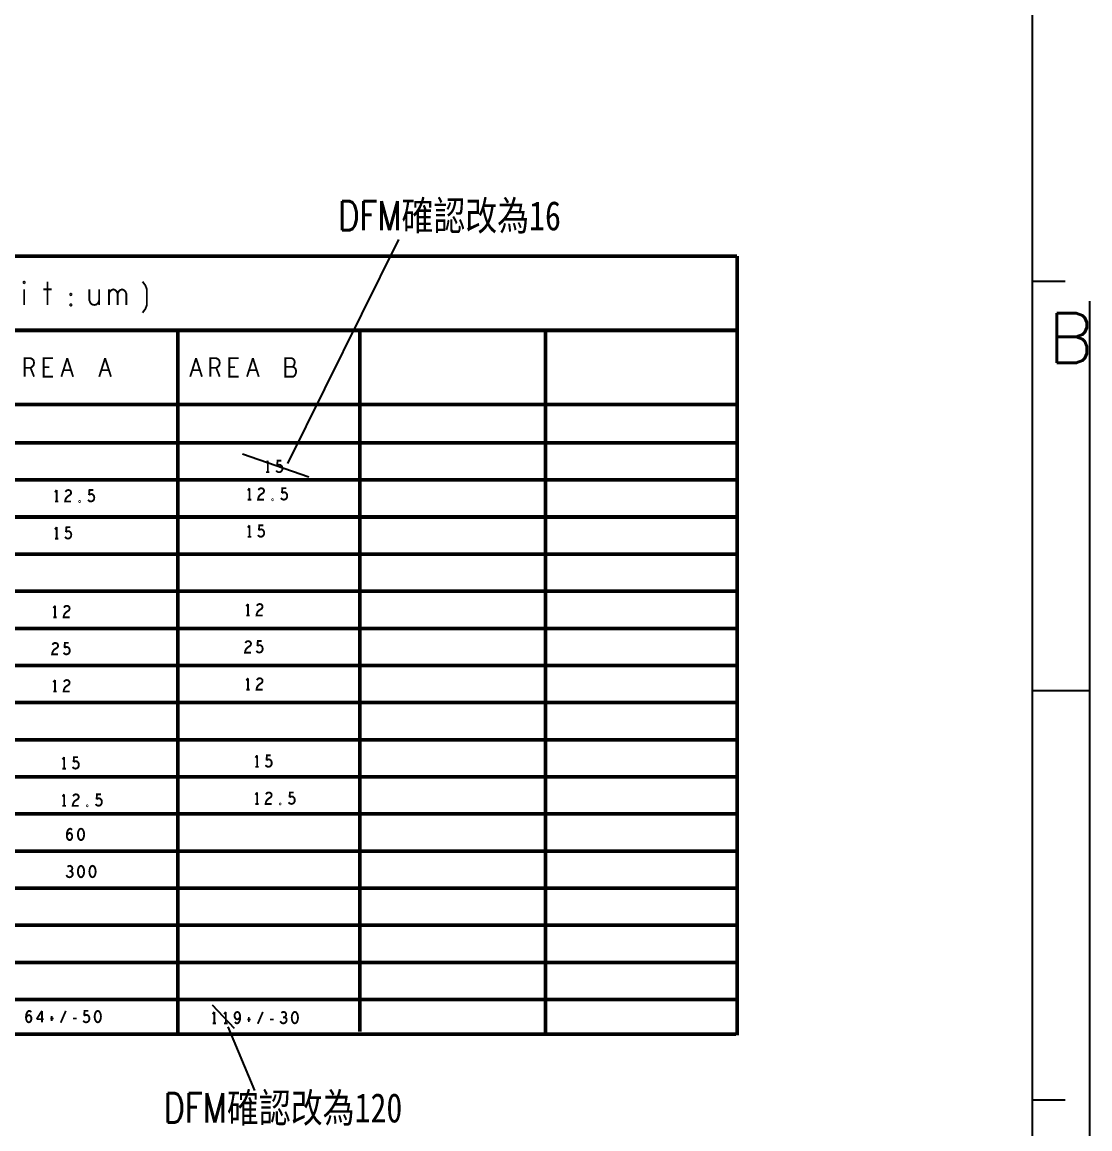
# Model space of a CAD drawing. Header units: millimetres. Extents: x 0 to 442, y 0 to 314.
# Drawn here: x 369.1 to 442.2, y 162.8 to 238.5 of the extents above; entities that cross this region are included whole.
import ezdxf

# ---------------------------------------------------------------- set-up
doc = ezdxf.new("R2010")
doc.units = ezdxf.units.MM
doc.header["$LTSCALE"] = 23.1
doc.linetypes.add('PHANTOM', pattern=[29.5, 9.5, -1.5, 3, -1.5, 3, -1.5, 9.5])
doc.layers.get('0').update_dxf_attribs({"linetype": 'CONTINUOUS'})
doc.layers.add('0PAPERF', color=2, linetype='PHANTOM', plot=False)
doc.layers.add('備注', color=1, linetype='CONTINUOUS')
doc.styles.add('SIMPLEX', font='simplex.shx')
doc.styles.get("Standard").update_dxf_attribs({"font": 'simplex.shx', "width": 0.8})

msp = doc.modelspace()

# ---------------------------------------------------------------- linework, layer by layer
for p, q in [((438.255, 5.646), (438.255, 304.883)), ((438.255, 220.827), (440.497, 220.827)), ((438.255, 192.809), (442.178, 192.809)), ((438.255, 164.791), (440.497, 164.791))]:
    msp.add_line(p, q)
for points, const_width in [([(418.043, 222.536), (294.197, 222.536)], 0.254), ([(418.043, 217.456), (418.043, 222.536)], 0.254), ([(370.877, 220.793), (370.877, 219.193)], 0.127), ([(377.377, 218.66), (377.576, 218.926), (377.676, 219.193), (377.676, 220.26), (377.576, 220.527), (377.377, 220.793)], 0.127), ([(369.277, 220.26), (369.277, 219.193)], 0.127), ([(370.598, 220.26), (371.155, 220.26)], 0.127), ([(373.739, 220.26), (373.739, 219.513), (373.819, 219.326), (373.938, 219.22), (374.077, 219.193), (374.216, 219.22), (374.336, 219.326), (374.415, 219.513)], 0.127), ([(374.415, 219.193), (374.415, 220.26)], 0.127), ([(375.08, 219.967), (375.14, 220.1), (375.24, 220.207), (375.379, 220.26), (375.518, 220.207), (375.618, 220.1), (375.677, 219.967), (375.677, 219.193)], 0.127), ([(375.08, 219.193), (375.08, 220.26)], 0.127), ([(375.677, 219.967), (375.737, 220.1), (375.837, 220.207), (375.976, 220.26), (376.115, 220.207), (376.215, 220.1), (376.274, 219.94), (376.274, 219.193)], 0.127), ([(366.663, 217.456), (379.784, 217.456), (392.232, 217.456), (404.932, 217.456), (418.043, 217.456)], 0.254), ([(379.784, 217.456), (379.784, 169.346)], 0.254), ([(392.232, 217.456), (392.232, 169.466)], 0.254), ([(404.932, 169.285), (404.932, 217.456)], 0.254), ([(418.043, 212.376), (418.043, 217.456)], 0.254), ([(369.314, 214.281), (369.314, 215.551), (369.716, 215.551), (369.844, 215.488), (369.925, 215.403), (369.957, 215.234), (369.925, 215.064), (369.828, 214.959), (369.716, 214.895), (369.314, 214.895)], 0.127), ([(371.253, 214.281), (370.609, 214.281), (370.609, 215.551), (371.253, 215.551)], 0.127), ([(371.824, 214.281), (372.226, 215.551)], 0.127), ([(372.226, 215.551), (372.628, 214.281)], 0.127), ([(374.415, 214.281), (374.817, 215.551)], 0.127), ([(374.817, 215.551), (375.219, 214.281)], 0.127), ([(380.638, 214.281), (381.04, 215.551)], 0.127), ([(381.04, 215.551), (381.442, 214.281)], 0.127), ([(382.014, 214.281), (382.014, 215.551), (382.416, 215.551), (382.544, 215.488), (382.625, 215.403), (382.657, 215.234), (382.625, 215.064), (382.528, 214.959), (382.416, 214.895), (382.014, 214.895)], 0.127), ([(383.953, 214.281), (383.309, 214.281), (383.309, 215.551), (383.953, 215.551)], 0.127), ([(384.524, 214.281), (384.926, 215.551)], 0.127), ([(384.926, 215.551), (385.328, 214.281)], 0.127), ([(387.646, 214.959), (387.71, 215.022), (387.758, 215.128), (387.791, 215.276), (387.758, 215.403), (387.694, 215.488), (387.581, 215.551), (387.147, 215.551), (387.147, 214.281), (387.678, 214.281), (387.791, 214.366), (387.855, 214.493), (387.887, 214.641), (387.855, 214.789), (387.758, 214.916), (387.646, 214.959), (387.147, 214.959)], 0.127), ([(369.716, 214.895), (369.957, 214.281)], 0.127), ([(370.995, 214.937), (370.609, 214.937)], 0.127), ([(372.484, 214.726), (371.969, 214.726)], 0.127), ([(375.074, 214.726), (374.56, 214.726)], 0.127), ([(381.297, 214.726), (380.783, 214.726)], 0.127), ([(382.416, 214.895), (382.657, 214.281)], 0.127), ([(383.695, 214.937), (383.309, 214.937)], 0.127), ([(385.184, 214.726), (384.669, 214.726)], 0.127), ([(294.197, 212.376), (418.043, 212.376)], 0.254), ([(418.043, 209.836), (418.043, 212.376)], 0.254), ([(294.197, 209.76), (418.043, 209.76)], 0.254), ([(418.043, 204.756), (418.043, 207.296), (418.043, 209.836)], 0.254), ([(385.944, 208.532), (385.828, 208.375)], 0.127), ([(385.944, 207.745), (385.944, 208.532)], 0.127), ([(386.518, 207.863), (386.576, 207.797), (386.644, 207.758), (386.732, 207.745), (386.82, 207.771), (386.888, 207.824), (386.936, 207.915), (386.946, 208.02), (386.927, 208.125), (386.878, 208.191), (386.81, 208.243), (386.742, 208.257), (386.673, 208.243), (386.586, 208.191)], 0.127), ([(386.586, 208.191), (386.615, 208.532), (386.878, 208.532)], 0.127), ([(385.828, 207.745), (386.061, 207.745)], 0.127), ([(294.197, 207.22), (418.043, 207.22)], 0.254), ([(309.437, 207.22), (309.437, 204.68), (418.043, 204.68)], 0.254), ([(371.5, 206.529), (371.383, 206.372)], 0.127), ([(371.5, 205.742), (371.5, 206.529)], 0.127), ([(372.103, 206.398), (372.161, 206.477), (372.229, 206.516), (372.307, 206.529), (372.404, 206.503), (372.472, 206.437), (372.492, 206.359), (372.482, 206.28), (372.443, 206.214), (372.249, 206.083), (372.161, 205.991), (372.103, 205.86), (372.083, 205.742), (372.492, 205.742)], 0.127), ([(373.648, 205.86), (373.707, 205.795), (373.775, 205.755), (373.862, 205.742), (373.95, 205.768), (374.018, 205.821), (374.067, 205.913), (374.076, 206.018), (374.057, 206.123), (374.008, 206.188), (373.94, 206.241), (373.872, 206.254), (373.804, 206.241), (373.716, 206.188)], 0.127), ([(373.716, 206.188), (373.745, 206.529), (374.008, 206.529)], 0.127), ([(384.697, 206.653), (384.58, 206.495)], 0.127), ([(384.697, 205.865), (384.697, 206.653)], 0.127), ([(385.299, 206.522), (385.357, 206.6), (385.426, 206.64), (385.504, 206.653), (385.601, 206.627), (385.669, 206.561), (385.688, 206.482), (385.679, 206.403), (385.64, 206.338), (385.445, 206.207), (385.357, 206.115), (385.299, 205.984), (385.28, 205.865), (385.688, 205.865)], 0.127), ([(386.845, 205.984), (386.903, 205.918), (386.971, 205.879), (387.059, 205.865), (387.146, 205.892), (387.214, 205.944), (387.263, 206.036), (387.273, 206.141), (387.254, 206.246), (387.205, 206.312), (387.137, 206.364), (387.068, 206.377), (387, 206.364), (386.913, 206.312)], 0.127), ([(386.913, 206.312), (386.942, 206.653), (387.205, 206.653)], 0.127), ([(371.383, 205.742), (371.617, 205.742)], 0.127), ([(384.58, 205.865), (384.813, 205.865)], 0.127), ([(418.043, 202.216), (418.043, 204.756)], 0.254), ([(371.5, 203.989), (371.383, 203.832)], 0.127), ([(371.5, 203.202), (371.5, 203.989)], 0.127), ([(372.073, 203.32), (372.132, 203.255), (372.2, 203.215), (372.287, 203.202), (372.375, 203.228), (372.443, 203.281), (372.492, 203.373), (372.502, 203.478), (372.482, 203.583), (372.433, 203.648), (372.365, 203.701), (372.297, 203.714), (372.229, 203.701), (372.141, 203.648)], 0.127), ([(372.141, 203.648), (372.171, 203.989), (372.433, 203.989)], 0.127), ([(384.697, 204.113), (384.58, 203.955)], 0.127), ([(384.697, 203.325), (384.697, 204.113)], 0.127), ([(385.27, 203.444), (385.328, 203.378), (385.396, 203.339), (385.484, 203.325), (385.572, 203.352), (385.64, 203.404), (385.688, 203.496), (385.698, 203.601), (385.679, 203.706), (385.63, 203.772), (385.562, 203.824), (385.494, 203.837), (385.426, 203.824), (385.338, 203.772)], 0.127), ([(385.338, 203.772), (385.367, 204.113), (385.63, 204.113)], 0.127), ([(371.383, 203.202), (371.617, 203.202)], 0.127), ([(384.58, 203.325), (384.813, 203.325)], 0.127), ([(294.197, 202.14), (418.043, 202.14)], 0.254), ([(418.043, 197.136), (418.043, 199.676), (418.043, 202.216)], 0.254), ([(294.197, 199.6), (418.043, 199.6)], 0.254), ([(371.396, 198.606), (371.279, 198.448)], 0.127), ([(371.396, 197.818), (371.396, 198.606)], 0.127), ([(371.999, 198.474), (372.057, 198.553), (372.125, 198.592), (372.203, 198.606), (372.3, 198.579), (372.368, 198.514), (372.388, 198.435), (372.378, 198.356), (372.339, 198.291), (372.145, 198.159), (372.057, 198.068), (371.999, 197.936), (371.979, 197.818), (372.388, 197.818)], 0.127), ([(384.593, 198.729), (384.476, 198.572)], 0.127), ([(384.593, 197.942), (384.593, 198.729)], 0.127), ([(385.195, 198.598), (385.254, 198.676), (385.322, 198.716), (385.4, 198.729), (385.497, 198.703), (385.565, 198.637), (385.585, 198.558), (385.575, 198.48), (385.536, 198.414), (385.341, 198.283), (385.254, 198.191), (385.195, 198.06), (385.176, 197.942), (385.585, 197.942)], 0.127), ([(371.279, 197.818), (371.513, 197.818)], 0.127), ([(384.476, 197.942), (384.71, 197.942)], 0.127), ([(294.197, 197.06), (418.043, 197.06)], 0.254), ([(418.043, 192.056), (418.043, 194.596), (418.043, 197.136)], 0.254), ([(384.408, 196.058), (384.466, 196.136), (384.534, 196.176), (384.612, 196.189), (384.71, 196.163), (384.778, 196.097), (384.797, 196.018), (384.788, 195.94), (384.748, 195.874), (384.554, 195.743), (384.466, 195.651), (384.408, 195.52), (384.388, 195.402), (384.797, 195.402)], 0.127), ([(385.234, 195.848), (385.263, 196.189), (385.526, 196.189)], 0.127), ([(371.211, 195.934), (371.27, 196.013), (371.338, 196.052), (371.416, 196.066), (371.513, 196.039), (371.581, 195.974), (371.601, 195.895), (371.591, 195.816), (371.552, 195.751), (371.357, 195.619), (371.27, 195.528), (371.211, 195.396), (371.192, 195.278), (371.601, 195.278)], 0.127), ([(371.969, 195.396), (372.028, 195.331), (372.096, 195.291), (372.184, 195.278), (372.271, 195.304), (372.339, 195.357), (372.388, 195.449), (372.398, 195.554), (372.378, 195.659), (372.33, 195.725), (372.262, 195.777), (372.193, 195.79), (372.125, 195.777), (372.037, 195.725)], 0.127), ([(372.037, 195.725), (372.067, 196.066), (372.33, 196.066)], 0.127), ([(385.166, 195.52), (385.224, 195.454), (385.292, 195.415), (385.38, 195.402), (385.468, 195.428), (385.536, 195.48), (385.585, 195.572), (385.594, 195.677), (385.575, 195.782), (385.526, 195.848), (385.458, 195.9), (385.39, 195.913), (385.322, 195.9), (385.234, 195.848)], 0.127), ([(294.197, 194.52), (418.043, 194.52)], 0.254), ([(371.396, 193.526), (371.279, 193.368)], 0.127), ([(371.396, 192.738), (371.396, 193.526)], 0.127), ([(371.999, 193.394), (372.057, 193.473), (372.125, 193.512), (372.203, 193.526), (372.3, 193.499), (372.368, 193.434), (372.388, 193.355), (372.378, 193.276), (372.339, 193.211), (372.145, 193.079), (372.057, 192.988), (371.999, 192.856), (371.979, 192.738), (372.388, 192.738)], 0.127), ([(384.593, 193.649), (384.476, 193.492)], 0.127), ([(384.593, 192.862), (384.593, 193.649)], 0.127), ([(385.195, 193.518), (385.254, 193.596), (385.322, 193.636), (385.4, 193.649), (385.497, 193.623), (385.565, 193.557), (385.585, 193.478), (385.575, 193.4), (385.536, 193.334), (385.341, 193.203), (385.254, 193.111), (385.195, 192.98), (385.176, 192.862), (385.585, 192.862)], 0.127), ([(371.279, 192.738), (371.513, 192.738)], 0.127), ([(384.476, 192.862), (384.71, 192.862)], 0.127), ([(294.197, 191.98), (418.043, 191.98)], 0.254), ([(418.043, 189.516), (418.043, 192.056)], 0.254), ([(294.197, 189.44), (418.043, 189.44)], 0.254), ([(309.437, 189.44), (309.437, 186.9), (418.043, 186.9)], 0.254), ([(418.043, 186.976), (418.043, 189.516)], 0.254), ([(372.019, 188.246), (371.902, 188.088)], 0.127), ([(372.019, 187.458), (372.019, 188.246)], 0.127), ([(372.592, 187.576), (372.651, 187.511), (372.719, 187.472), (372.806, 187.458), (372.894, 187.484), (372.962, 187.537), (373.011, 187.629), (373.02, 187.734), (373.001, 187.839), (372.952, 187.905), (372.884, 187.957), (372.816, 187.97), (372.748, 187.957), (372.66, 187.905)], 0.127), ([(372.66, 187.905), (372.69, 188.246), (372.952, 188.246)], 0.127), ([(385.216, 188.369), (385.099, 188.212)], 0.127), ([(385.216, 187.582), (385.216, 188.369)], 0.127), ([(385.789, 187.7), (385.847, 187.634), (385.915, 187.595), (386.003, 187.582), (386.091, 187.608), (386.159, 187.661), (386.207, 187.752), (386.217, 187.857), (386.198, 187.962), (386.149, 188.028), (386.081, 188.08), (386.013, 188.094), (385.944, 188.08), (385.857, 188.028)], 0.127), ([(385.857, 188.028), (385.886, 188.369), (386.149, 188.369)], 0.127), ([(371.902, 187.458), (372.136, 187.458)], 0.127), ([(385.099, 187.582), (385.332, 187.582)], 0.127), ([(418.043, 181.896), (418.043, 184.436), (418.043, 186.976)], 0.254), ([(372.019, 185.706), (371.902, 185.548)], 0.127), ([(372.019, 184.918), (372.019, 185.706)], 0.127), ([(372.621, 185.574), (372.68, 185.653), (372.748, 185.693), (372.826, 185.706), (372.923, 185.68), (372.991, 185.614), (373.011, 185.535), (373.001, 185.456), (372.962, 185.391), (372.767, 185.259), (372.68, 185.168), (372.621, 185.036), (372.602, 184.918), (373.011, 184.918)], 0.127), ([(374.235, 185.365), (374.264, 185.706), (374.527, 185.706)], 0.127), ([(385.216, 185.829), (385.099, 185.672)], 0.127), ([(385.216, 185.042), (385.216, 185.829)], 0.127), ([(385.818, 185.698), (385.876, 185.777), (385.944, 185.816), (386.022, 185.829), (386.12, 185.803), (386.188, 185.737), (386.207, 185.658), (386.198, 185.58), (386.159, 185.514), (385.964, 185.383), (385.876, 185.291), (385.818, 185.16), (385.798, 185.042), (386.207, 185.042)], 0.127), ([(387.364, 185.16), (387.422, 185.094), (387.49, 185.055), (387.578, 185.042), (387.665, 185.068), (387.733, 185.121), (387.782, 185.212), (387.792, 185.317), (387.773, 185.422), (387.724, 185.488), (387.656, 185.54), (387.587, 185.554), (387.519, 185.54), (387.432, 185.488)], 0.127), ([(387.432, 185.488), (387.461, 185.829), (387.724, 185.829)], 0.127), ([(371.902, 184.918), (372.136, 184.918)], 0.127), ([(374.167, 185.036), (374.225, 184.971), (374.294, 184.932), (374.381, 184.918), (374.469, 184.944), (374.537, 184.997), (374.586, 185.089), (374.595, 185.194), (374.576, 185.299), (374.527, 185.365), (374.459, 185.417), (374.391, 185.43), (374.323, 185.417), (374.235, 185.365)], 0.127), ([(385.099, 185.042), (385.332, 185.042)], 0.127), ([(294.197, 184.36), (418.043, 184.36)], 0.254), ([(372.196, 182.891), (372.265, 182.983), (372.323, 183.036), (372.401, 183.062), (372.469, 183.036), (372.518, 182.983), (372.557, 182.904), (372.566, 182.813), (372.557, 182.734), (372.518, 182.655), (372.459, 182.589), (372.391, 182.563), (372.313, 182.589), (372.245, 182.668), (372.206, 182.786), (372.196, 182.918), (372.216, 183.088), (372.245, 183.18), (372.294, 183.272), (372.362, 183.337), (372.43, 183.351), (372.498, 183.324), (372.547, 183.259)], 0.127), ([(294.197, 181.82), (418.043, 181.82)], 0.254), ([(418.043, 179.356), (418.043, 181.896)], 0.254), ([(372.167, 180.181), (372.226, 180.089), (372.303, 180.036), (372.391, 180.023), (372.469, 180.036), (372.547, 180.102), (372.596, 180.181), (372.605, 180.259), (372.586, 180.351), (372.518, 180.417), (372.449, 180.443), (372.362, 180.443)], 0.127), ([(372.449, 180.443), (372.508, 180.482), (372.557, 180.548), (372.576, 180.627), (372.557, 180.706), (372.508, 180.771), (372.42, 180.811), (372.333, 180.797), (372.245, 180.745)], 0.127), ([(294.197, 179.28), (418.043, 179.28)], 0.254), ([(418.043, 174.276), (418.043, 176.816), (418.043, 179.356)], 0.254), ([(294.197, 176.74), (418.043, 176.74)], 0.254), ([(294.197, 174.2), (418.043, 174.2)], 0.254), ([(418.043, 169.196), (418.043, 171.736), (418.043, 174.276)], 0.254), ([(418.043, 171.66), (294.197, 171.66)], 0.254), ([(369.407, 170.423), (369.475, 170.515), (369.534, 170.567), (369.612, 170.593), (369.68, 170.567), (369.729, 170.515), (369.767, 170.436), (369.777, 170.344), (369.767, 170.266), (369.729, 170.187), (369.67, 170.121), (369.602, 170.095), (369.524, 170.121), (369.456, 170.2), (369.417, 170.318), (369.407, 170.449), (369.427, 170.62), (369.456, 170.712), (369.505, 170.804), (369.573, 170.869), (369.641, 170.882), (369.709, 170.856), (369.758, 170.79)], 0.127), ([(370.496, 170.882), (370.136, 170.318)], 0.127), ([(370.496, 170.095), (370.496, 170.882)], 0.127), ([(371.167, 170.528), (371.167, 170.187)], 0.127), ([(371.779, 170.069), (372.13, 170.882)], 0.127), ([(373.315, 170.213), (373.374, 170.147), (373.442, 170.108), (373.529, 170.095), (373.617, 170.121), (373.685, 170.174), (373.734, 170.266), (373.743, 170.37), (373.724, 170.475), (373.675, 170.541), (373.607, 170.593), (373.539, 170.607), (373.471, 170.593), (373.383, 170.541)], 0.127), ([(373.383, 170.541), (373.412, 170.882), (373.675, 170.882)], 0.127), ([(382.285, 170.812), (382.169, 170.654)], 0.127), ([(382.285, 170.024), (382.285, 170.812)], 0.127), ([(383.073, 170.812), (382.956, 170.654)], 0.127), ([(383.073, 170.024), (383.073, 170.812)], 0.127), ([(383.695, 170.116), (383.763, 170.05), (383.841, 170.024), (383.919, 170.05), (383.987, 170.129), (384.035, 170.247), (384.055, 170.365), (384.055, 170.51), (384.035, 170.628), (383.987, 170.733), (383.928, 170.786), (383.86, 170.812), (383.782, 170.786), (383.724, 170.733), (383.685, 170.654), (383.665, 170.549), (383.685, 170.457), (383.734, 170.365), (383.792, 170.313), (383.86, 170.3), (383.938, 170.326), (383.997, 170.392), (384.055, 170.51)], 0.127), ([(384.648, 170.457), (384.648, 170.116)], 0.127), ([(385.26, 169.998), (385.61, 170.812)], 0.127), ([(386.796, 170.182), (386.854, 170.09), (386.932, 170.037), (387.019, 170.024), (387.097, 170.037), (387.175, 170.103), (387.224, 170.182), (387.234, 170.26), (387.214, 170.352), (387.146, 170.418), (387.078, 170.444), (386.99, 170.444)], 0.127), ([(387.078, 170.444), (387.136, 170.484), (387.185, 170.549), (387.205, 170.628), (387.185, 170.707), (387.136, 170.772), (387.049, 170.812), (386.961, 170.798), (386.873, 170.746)], 0.127), ([(370.136, 170.318), (370.623, 170.318)], 0.127), ([(371.06, 170.357), (371.294, 170.357)], 0.127), ([(372.615, 170.357), (372.868, 170.357)], 0.127), ([(382.169, 170.024), (382.402, 170.024)], 0.127), ([(382.956, 170.024), (383.19, 170.024)], 0.127), ([(384.54, 170.287), (384.774, 170.287)], 0.127), ([(386.096, 170.287), (386.349, 170.287)], 0.127), ([(417.983, 169.293), (294.137, 169.293)], 0.254)]:
    msp.add_lwpolyline(points, dxfattribs=dict(const_width=const_width))
at = {"const_width": 0.127}
for points in [[(369.277, 220.687), (369.237, 220.713), (369.237, 220.767), (369.277, 220.793), (369.316, 220.767), (369.316, 220.713)], [(372.477, 219.86), (372.437, 219.887), (372.437, 219.94), (372.477, 219.967), (372.517, 219.94), (372.517, 219.887)], [(372.477, 219.14), (372.437, 219.166), (372.437, 219.22), (372.477, 219.246), (372.517, 219.22), (372.517, 219.166)], [(373.075, 205.716), (373.055, 205.729), (373.055, 205.755), (373.075, 205.768), (373.094, 205.755), (373.094, 205.729)], [(386.271, 205.839), (386.252, 205.852), (386.252, 205.879), (386.271, 205.892), (386.291, 205.879), (386.291, 205.852)], [(373.594, 184.892), (373.574, 184.905), (373.574, 184.932), (373.594, 184.944), (373.613, 184.932), (373.613, 184.905)], [(386.79, 185.016), (386.771, 185.029), (386.771, 185.055), (386.79, 185.068), (386.81, 185.055), (386.81, 185.029)], [(373.169, 183.351), (373.091, 183.324), (373.032, 183.259), (372.994, 183.18), (372.964, 183.075), (372.955, 182.957), (372.964, 182.839), (372.994, 182.734), (373.032, 182.655), (373.091, 182.589), (373.169, 182.563), (373.247, 182.589), (373.305, 182.655), (373.344, 182.734), (373.373, 182.839), (373.383, 182.957), (373.373, 183.075), (373.344, 183.18), (373.305, 183.259), (373.247, 183.324)], [(373.169, 180.811), (373.091, 180.784), (373.032, 180.719), (372.994, 180.64), (372.964, 180.535), (372.955, 180.417), (372.964, 180.299), (372.994, 180.194), (373.032, 180.115), (373.091, 180.049), (373.169, 180.023), (373.247, 180.049), (373.305, 180.115), (373.344, 180.194), (373.373, 180.299), (373.383, 180.417), (373.373, 180.535), (373.344, 180.64), (373.305, 180.719), (373.247, 180.784)], [(373.956, 180.811), (373.878, 180.784), (373.82, 180.719), (373.781, 180.64), (373.752, 180.535), (373.742, 180.417), (373.752, 180.299), (373.781, 180.194), (373.82, 180.115), (373.878, 180.049), (373.956, 180.023), (374.034, 180.049), (374.093, 180.115), (374.131, 180.194), (374.161, 180.299), (374.17, 180.417), (374.161, 180.535), (374.131, 180.64), (374.093, 180.719), (374.034, 180.784)], [(374.317, 170.882), (374.239, 170.856), (374.18, 170.79), (374.141, 170.712), (374.112, 170.607), (374.103, 170.489), (374.112, 170.37), (374.141, 170.266), (374.18, 170.187), (374.239, 170.121), (374.317, 170.095), (374.395, 170.121), (374.453, 170.187), (374.492, 170.266), (374.521, 170.37), (374.531, 170.489), (374.521, 170.607), (374.492, 170.712), (374.453, 170.79), (374.395, 170.856)], [(387.797, 170.812), (387.719, 170.786), (387.661, 170.72), (387.622, 170.641), (387.593, 170.536), (387.583, 170.418), (387.593, 170.3), (387.622, 170.195), (387.661, 170.116), (387.719, 170.05), (387.797, 170.024), (387.875, 170.05), (387.934, 170.116), (387.972, 170.195), (388.002, 170.3), (388.011, 170.418), (388.002, 170.536), (387.972, 170.641), (387.934, 170.72), (387.875, 170.786)]]:
    msp.add_lwpolyline(points, close=True, dxfattribs=at)
at = {"layer": '0PAPERF'}
msp.add_line((442.178, 0), (442.178, 314.294), dxfattribs=at)
at = {"layer": '備注'}
for p, q in [((387.326, 208.333), (394.913, 223.68)), ((384.206, 209.01), (388.752, 207.438)), ((382.131, 171.299), (383.639, 169.692)), ((383.221, 169.791), (385.041, 165.429))]:
    msp.add_line(p, q, dxfattribs=at)

# ---------------------------------------------------------------- texts
at = {"style": 'SIMPLEX'}
msp.add_text('B', height=3.407, dxfattribs=at).set_placement((439.346, 215.224))
at = {"layer": '備注', "char_height": 2, "width": 32.30571, "attachment_point": 1}
for s, insert in [('DFM{\\fSimSun|b0|i0|c134|p2;確認改為16}', (390.769, 226.303)), ('DFM{\\fSimSun|b0|i0|c134|p2;確認改為120}', (378.832, 165.246))]:
    msp.add_mtext(s, dxfattribs=dict(at, insert=insert))

doc.saveas('drawing.dxf')
